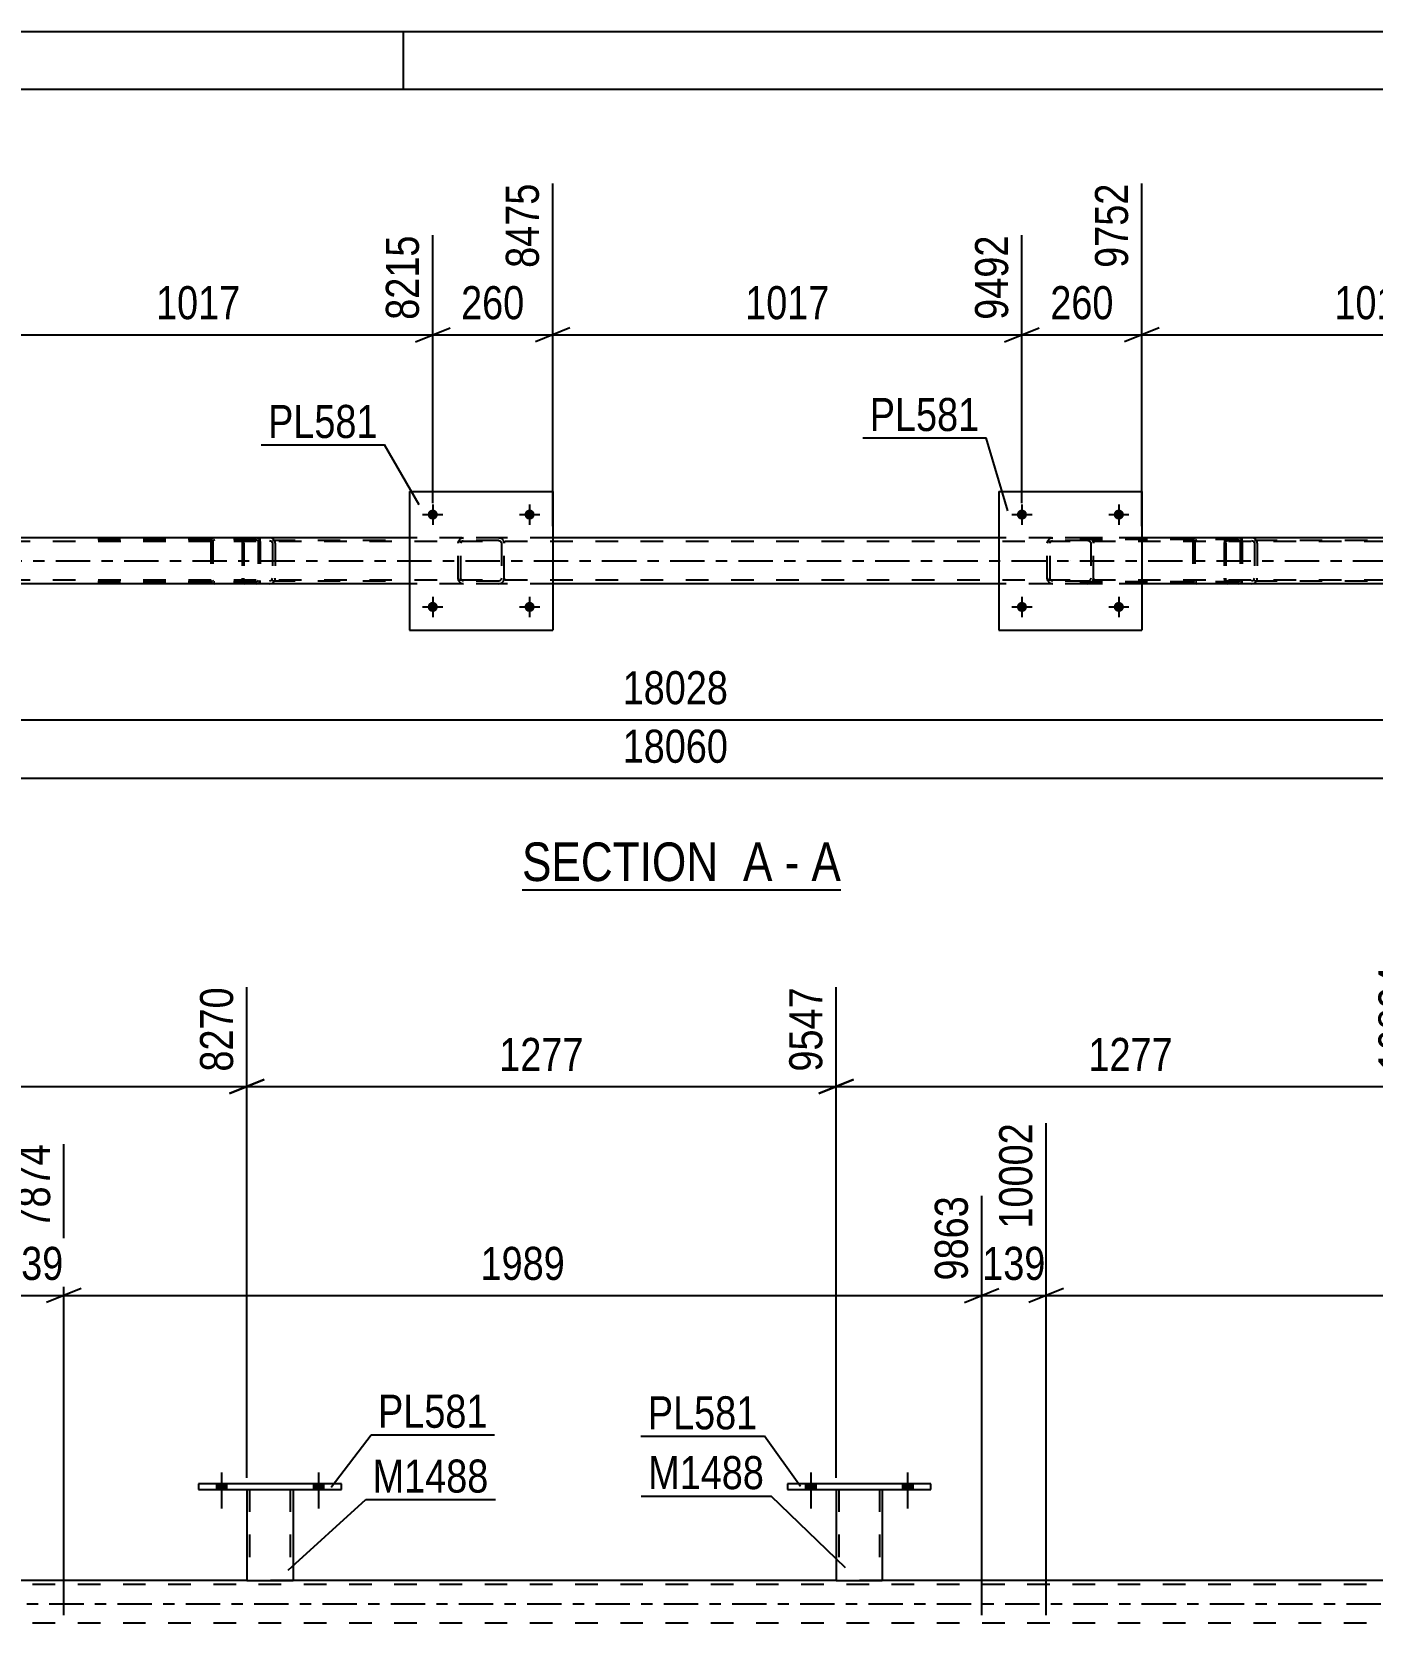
# Model space of a CAD drawing. Header units: millimetres. Extents: x 0 to 841, y 0 to 594.
# Drawn here: x 388.8 to 505, y 456.1 to 594 of the extents above; entities that cross this region are included whole.
import ezdxf

# ---------------------------------------------------------------- set-up
doc = ezdxf.new("R2010")
doc.units = ezdxf.units.MM
doc.linetypes.add('DXK_LINE_DOT2', pattern=[3.9198, 1.9599, -1.9599])
doc.linetypes.add('DXK_LINE_DOT3', pattern=[5.9187, 2.979, -0.9799, 0.9799, -0.9799])
doc.styles.add('Arial Narrow', font='ARIALN.TTF', dxfattribs={"height": 0.2})

# ---------------------------------------------------------------- blocks, each defined once
blk = doc.blocks.new('Unknown-814521776-1135')
at = {"color": 5, "linetype": 'Continuous'}
for p, q in [((841, 594), (0, 594)), ((421, 589), (421, 594)), ((836, 589), (5, 589))]:
    blk.add_line(p, q, dxfattribs=at)
blk = doc.blocks.new('Unknown-814521776-11 - 4986')
at = {"color": 6, "linetype": 'Continuous'}
blk.add_line((431.28, 519.67), (458.92, 519.67), dxfattribs=at)
at = {"color": 0, "linetype": 'Continuous'}
for points in [[(449.39, 520.42), (449.39, 523.92), (431.28, 523.92), (431.28, 520.42)], [(452.99, 520.42), (452.99, 523.92), (450.44, 523.92), (450.44, 520.42)], [(455.32, 520.42), (455.32, 523.92), (454.04, 523.92), (454.04, 520.42)], [(458.92, 520.42), (458.92, 523.92), (456.37, 523.92), (456.37, 520.42)]]:
    blk.add_wipeout(points, dxfattribs=at)
at = {"color": 7, "linetype": 'Continuous', "style": 'Arial Narrow'}
for s, p in [('SECTION ', (431.28, 520.42)), ('A', (450.44, 520.42)), ('A', (456.37, 520.42)), ('-', (454.04, 520.42))]:
    blk.add_text(s, height=3.34, dxfattribs=at).set_placement(p)
blk = doc.blocks.new('Part-814521776-5058 - 4986')
at = {"color": 7, "linetype": 'DXK_LINE_DOT2'}
for p, q in [((492.43, 550.17), (492.32, 550.13)), ((504.58, 550.17), (492.43, 550.17)), ((493.7, 549.93), (493.7, 550.17)), ((494.71, 550.13), (494.52, 550.17)), ((492.18, 549.87), (492.16, 549.69)), ((492.16, 549.69), (492.16, 546.65)), ((492.24, 550.03), (492.18, 549.87)), ((492.32, 550.13), (492.24, 550.03)), ((492.29, 549.69), (492.3, 549.78)), ((492.29, 549.69), (492.29, 546.65)), ((492.3, 549.78), (492.33, 549.86)), ((492.33, 549.86), (492.38, 549.91)), ((492.38, 549.91), (492.43, 549.93)), ((504.58, 549.93), (492.43, 549.93)), ((494.52, 549.93), (494.61, 549.91)), ((494.61, 549.91), (494.7, 549.86)), ((494.7, 549.86), (494.75, 549.78)), ((494.75, 549.78), (494.77, 549.69)), ((494.77, 549.69), (494.77, 546.65)), ((495, 549.77), (494.98, 549.87)), ((495.02, 549.69), (495, 549.77)), ((495.02, 549.69), (495.02, 546.65)), ((492.16, 546.65), (492.18, 546.46)), ((492.18, 546.46), (492.24, 546.31)), ((492.24, 546.31), (492.32, 546.2)), ((492.3, 546.55), (492.29, 546.65)), ((492.33, 546.48), (492.3, 546.55)), ((492.32, 546.2), (492.43, 546.17)), ((492.38, 546.42), (492.33, 546.48)), ((492.43, 546.41), (492.38, 546.42)), ((504.58, 546.41), (492.43, 546.41)), ((504.58, 546.17), (492.43, 546.17)), ((493.7, 546.17), (493.7, 546.41)), ((494.61, 546.42), (494.52, 546.41)), ((494.52, 546.17), (494.71, 546.2)), ((494.7, 546.48), (494.61, 546.42)), ((494.75, 546.55), (494.7, 546.48)), ((494.75, 546.55), (494.76, 546.58)), ((494.76, 546.58), (494.77, 546.65)), ((494.98, 546.46), (495.01, 546.58)), ((495.01, 546.58), (495.02, 546.65))]:
    blk.add_line(p, q, dxfattribs=at)
for centre, start, end in [((494.53, 549.67), 23.8494, 68.8059), ((494.53, 546.66), 291.1941, 336.1506)]:
    blk.add_arc(centre, 0.492, start, end, dxfattribs=at)
blk = doc.blocks.new('Part-814521776-5059 - 4986')
at = {"color": 7, "linetype": 'DXK_LINE_DOT2'}
for p, q in [((407.29, 550.17), (407.19, 550.13)), ((419.45, 550.17), (407.29, 550.17)), ((408.57, 549.93), (408.57, 550.17)), ((409.58, 550.13), (409.38, 550.17)), ((407.04, 549.87), (407.02, 549.69)), ((407.02, 549.69), (407.02, 546.65)), ((407.1, 550.03), (407.04, 549.87)), ((407.19, 550.13), (407.1, 550.03)), ((407.16, 549.69), (407.17, 549.78)), ((407.16, 549.69), (407.16, 546.65)), ((407.17, 549.78), (407.2, 549.86)), ((407.2, 549.86), (407.24, 549.91)), ((407.24, 549.91), (407.29, 549.93)), ((419.45, 549.93), (407.29, 549.93)), ((409.38, 549.93), (409.48, 549.91)), ((409.48, 549.91), (409.56, 549.86)), ((409.56, 549.86), (409.62, 549.78)), ((409.62, 549.78), (409.64, 549.69)), ((409.64, 549.69), (409.64, 546.65)), ((409.87, 549.77), (409.85, 549.87)), ((409.89, 549.69), (409.87, 549.77)), ((409.89, 549.69), (409.89, 546.65)), ((407.02, 546.65), (407.04, 546.46)), ((407.04, 546.46), (407.1, 546.31)), ((407.1, 546.31), (407.19, 546.2)), ((407.17, 546.55), (407.16, 546.65)), ((407.18, 546.51), (407.17, 546.55)), ((407.2, 546.48), (407.18, 546.51)), ((407.19, 546.2), (407.29, 546.17)), ((407.24, 546.42), (407.2, 546.48)), ((407.29, 546.41), (407.24, 546.42)), ((419.45, 546.41), (407.29, 546.41)), ((419.45, 546.17), (407.29, 546.17)), ((408.57, 546.17), (408.57, 546.41)), ((409.48, 546.42), (409.38, 546.41)), ((409.38, 546.17), (409.58, 546.2)), ((409.56, 546.48), (409.48, 546.42)), ((409.62, 546.55), (409.56, 546.48)), ((409.62, 546.58), (409.64, 546.65)), ((409.62, 546.55), (409.62, 546.58)), ((409.85, 546.46), (409.87, 546.58)), ((409.87, 546.58), (409.89, 546.65))]:
    blk.add_line(p, q, dxfattribs=at)
for centre, start, end in [((409.4, 549.67), 23.8494, 68.8059), ((409.4, 546.66), 291.1941, 336.1506)]:
    blk.add_arc(centre, 0.492, start, end, dxfattribs=at)
blk = doc.blocks.new('Part-814521776-5015 - 4986')
at = {"color": 2, "linetype": 'Continuous'}
for p, q in [((421.54, 550.17), (382.86, 550.17)), ((472.62, 550.17), (433.94, 550.17)), ((523.7, 550.17), (485.02, 550.17)), ((421.54, 546.17), (382.86, 546.17)), ((472.62, 546.17), (433.94, 546.17)), ((523.7, 546.17), (485.02, 546.17))]:
    blk.add_line(p, q, dxfattribs=at)
at = {"color": 7, "linetype": 'DXK_LINE_DOT2'}
for p, q in [((433.94, 550.17), (421.54, 550.17)), ((485.02, 550.17), (472.62, 550.17)), ((757.11, 549.85), (94.93, 549.85)), ((757.11, 546.49), (94.93, 546.49)), ((433.94, 546.17), (421.54, 546.17)), ((485.02, 546.17), (472.62, 546.17))]:
    blk.add_line(p, q, dxfattribs=at)
at = {"color": 7, "linetype": 'DXK_LINE_DOT3'}
blk.add_line((94.93, 548.17), (757.11, 548.17), dxfattribs=at)
blk = doc.blocks.new('Part-814521776-5098 - 4986')
at = {"color": 7, "linetype": 'DXK_LINE_DOT2'}
for p, q in [((493.36, 550.17), (478.03, 550.17)), ((489.79, 550.17), (489.66, 550.14)), ((493.49, 550.14), (493.36, 550.17)), ((493.36, 550.01), (478.03, 550.01)), ((489.47, 549.97), (489.45, 549.85)), ((489.45, 549.85), (489.45, 546.49)), ((489.62, 549.85), (489.63, 549.91)), ((489.62, 549.85), (489.62, 546.49)), ((489.63, 549.91), (489.67, 549.96)), ((489.67, 549.96), (489.72, 549.99)), ((489.72, 549.99), (489.79, 550.01)), ((493.36, 550.01), (493.43, 549.99)), ((493.43, 549.99), (493.45, 549.98)), ((493.45, 549.98), (493.48, 549.96)), ((493.48, 549.96), (493.52, 549.91)), ((493.52, 549.91), (493.53, 549.85)), ((493.53, 549.85), (493.53, 546.49)), ((493.7, 549.85), (493.68, 549.97)), ((493.7, 549.85), (493.7, 546.49)), ((493.36, 546.33), (478.03, 546.33)), ((493.36, 546.17), (478.03, 546.17)), ((489.45, 546.49), (489.47, 546.36)), ((489.63, 546.43), (489.62, 546.49)), ((489.67, 546.37), (489.63, 546.43)), ((489.66, 546.19), (489.79, 546.17)), ((489.67, 546.37), (489.7, 546.35)), ((489.7, 546.35), (489.72, 546.34)), ((489.72, 546.34), (489.79, 546.33)), ((493.43, 546.34), (493.36, 546.33)), ((493.36, 546.17), (493.49, 546.19)), ((493.48, 546.37), (493.43, 546.34)), ((493.52, 546.43), (493.48, 546.37)), ((493.53, 546.49), (493.52, 546.43)), ((493.68, 546.36), (493.7, 546.49))]:
    blk.add_line(p, q, dxfattribs=at)
for centre, start, end in [((489.77, 549.83), 110.7583, 155.68), ((493.38, 549.83), 24.32, 69.2417), ((489.77, 546.5), 204.32, 249.2417), ((493.38, 546.5), 290.7583, 335.68)]:
    blk.add_arc(centre, 0.331, start, end, dxfattribs=at)
blk = doc.blocks.new('Part-814521776-5099 - 4986')
at = {"color": 7, "linetype": 'DXK_LINE_DOT2'}
for p, q in [((408.23, 550.17), (392.9, 550.17)), ((404.65, 550.17), (404.52, 550.14)), ((408.36, 550.14), (408.23, 550.17)), ((408.23, 550.01), (392.9, 550.01)), ((404.34, 549.97), (404.31, 549.85)), ((404.31, 549.85), (404.31, 546.49)), ((404.48, 549.85), (404.5, 549.91)), ((404.48, 549.85), (404.48, 546.49)), ((404.5, 549.91), (404.53, 549.96)), ((404.53, 549.96), (404.59, 549.99)), ((404.59, 549.99), (404.65, 550.01)), ((408.23, 550.01), (408.29, 549.99)), ((408.29, 549.99), (408.32, 549.98)), ((408.32, 549.98), (408.35, 549.96)), ((408.35, 549.96), (408.39, 549.91)), ((408.39, 549.91), (408.4, 549.85)), ((408.4, 549.85), (408.4, 546.49)), ((408.57, 549.85), (408.54, 549.97)), ((408.57, 549.85), (408.57, 546.49)), ((408.23, 546.33), (392.9, 546.33)), ((408.23, 546.17), (392.9, 546.17)), ((404.31, 546.49), (404.34, 546.36)), ((404.5, 546.43), (404.48, 546.49)), ((404.53, 546.37), (404.5, 546.43)), ((404.52, 546.19), (404.65, 546.17)), ((404.53, 546.37), (404.56, 546.35)), ((404.56, 546.35), (404.59, 546.34)), ((404.59, 546.34), (404.65, 546.33)), ((408.29, 546.34), (408.23, 546.33)), ((408.23, 546.17), (408.36, 546.19)), ((408.35, 546.37), (408.29, 546.34)), ((408.39, 546.43), (408.35, 546.37)), ((408.4, 546.49), (408.39, 546.43)), ((408.54, 546.36), (408.57, 546.49))]:
    blk.add_line(p, q, dxfattribs=at)
for centre, start, end in [((404.64, 549.83), 110.7583, 155.68), ((408.24, 549.83), 24.32, 69.2417), ((404.64, 546.5), 204.32, 249.2417), ((408.24, 546.5), 290.7583, 335.68)]:
    blk.add_arc(centre, 0.331, start, end, dxfattribs=at)
blk = doc.blocks.new('Part-814521776-5177 - 4986')
at = {"color": 2, "linetype": 'Continuous'}
for p, q in [((472.62, 554.17), (472.62, 542.17)), ((472.62, 554.17), (485.02, 554.17)), ((485.02, 554.17), (485.02, 542.17)), ((472.62, 542.17), (485.02, 542.17))]:
    blk.add_line(p, q, dxfattribs=at)
blk = doc.blocks.new('Part-814521776-5178 - 4986')
at = {"color": 7, "linetype": 'DXK_LINE_DOT2'}
for p, q in [((477.12, 550.13), (477.3, 550.17)), ((477.3, 550.17), (477.12, 550.13)), ((480.34, 550.17), (477.3, 550.17)), ((480.34, 550.17), (480.53, 550.13)), ((480.53, 550.13), (480.34, 550.17)), ((476.82, 549.69), (476.86, 549.87)), ((476.86, 549.87), (476.82, 549.69)), ((476.82, 546.65), (476.82, 549.69)), ((477.06, 549.69), (477.08, 549.78)), ((477.06, 546.65), (477.06, 549.69)), ((477.08, 549.78), (477.13, 549.86)), ((477.13, 549.86), (477.21, 549.91)), ((477.21, 549.91), (477.3, 549.93)), ((480.34, 549.93), (477.3, 549.93)), ((480.34, 549.93), (480.44, 549.91)), ((480.44, 549.91), (480.51, 549.86)), ((480.51, 549.86), (480.56, 549.78)), ((480.56, 549.78), (480.58, 549.69)), ((480.58, 549.69), (480.58, 546.65)), ((480.79, 549.87), (480.82, 549.69)), ((480.82, 549.69), (480.79, 549.87)), ((480.82, 546.65), (480.82, 549.69)), ((476.86, 546.46), (476.82, 546.65)), ((476.82, 546.65), (476.86, 546.46)), ((477.08, 546.55), (477.06, 546.65)), ((477.13, 546.48), (477.08, 546.55)), ((477.3, 546.17), (477.12, 546.2)), ((477.12, 546.2), (477.3, 546.17)), ((477.21, 546.42), (477.13, 546.48)), ((477.3, 546.41), (477.21, 546.42)), ((480.34, 546.41), (477.3, 546.41)), ((480.34, 546.17), (477.3, 546.17)), ((480.44, 546.42), (480.34, 546.41)), ((480.53, 546.2), (480.34, 546.17)), ((480.34, 546.17), (480.53, 546.2)), ((480.51, 546.48), (480.44, 546.42)), ((480.56, 546.55), (480.51, 546.48)), ((480.58, 546.65), (480.56, 546.55)), ((480.82, 546.65), (480.79, 546.46)), ((480.79, 546.46), (480.82, 546.65))]:
    blk.add_line(p, q, dxfattribs=at)
at = {"color": 7, "linetype": 'DXK_LINE_DOT3'}
blk.add_line((478.82, 548.17), (478.82, 548.17), dxfattribs=at)
at = {"color": 7, "linetype": 'DXK_LINE_DOT2'}
for centre, start, end in [((477.3, 549.69), 112.5, 157.5), ((477.3, 549.69), 112.5, 157.5), ((480.34, 549.69), 22.5, 67.5), ((480.34, 549.69), 22.5, 67.5), ((477.3, 546.65), 202.5, 247.5), ((477.3, 546.65), 202.5, 247.5), ((480.34, 546.65), 292.5, 337.5), ((480.34, 546.65), 292.5, 337.5)]:
    blk.add_arc(centre, 0.48, start, end, dxfattribs=at)
blk = doc.blocks.new('Part-814521776-5183 - 4986')
at = {"color": 2, "linetype": 'Continuous'}
for p, q in [((421.54, 554.17), (421.54, 542.17)), ((421.54, 554.17), (433.94, 554.17)), ((433.94, 554.17), (433.94, 542.17)), ((421.54, 542.17), (433.94, 542.17))]:
    blk.add_line(p, q, dxfattribs=at)
blk = doc.blocks.new('Part-814521776-5184 - 4986')
at = {"color": 7, "linetype": 'DXK_LINE_DOT2'}
for p, q in [((426.04, 550.13), (426.22, 550.17)), ((426.22, 550.17), (426.04, 550.13)), ((429.26, 550.17), (426.22, 550.17)), ((429.26, 550.17), (429.45, 550.13)), ((429.45, 550.13), (429.26, 550.17)), ((425.74, 549.69), (425.78, 549.87)), ((425.78, 549.87), (425.74, 549.69)), ((425.74, 546.65), (425.74, 549.69)), ((425.98, 549.69), (426, 549.78)), ((425.98, 546.65), (425.98, 549.69)), ((426, 549.78), (426.05, 549.86)), ((426.05, 549.86), (426.13, 549.91)), ((426.13, 549.91), (426.22, 549.93)), ((429.26, 549.93), (426.22, 549.93)), ((429.26, 549.93), (429.35, 549.91)), ((429.35, 549.91), (429.43, 549.86)), ((429.43, 549.86), (429.48, 549.78)), ((429.48, 549.78), (429.5, 549.69)), ((429.5, 549.69), (429.5, 546.65)), ((429.71, 549.87), (429.74, 549.69)), ((429.74, 549.69), (429.71, 549.87)), ((429.74, 546.65), (429.74, 549.69)), ((425.78, 546.46), (425.74, 546.65)), ((425.74, 546.65), (425.78, 546.46)), ((426, 546.55), (425.98, 546.65)), ((426.05, 546.48), (426, 546.55)), ((426.22, 546.17), (426.04, 546.2)), ((426.04, 546.2), (426.22, 546.17)), ((426.13, 546.42), (426.05, 546.48)), ((426.22, 546.41), (426.13, 546.42)), ((429.26, 546.41), (426.22, 546.41)), ((429.26, 546.17), (426.22, 546.17)), ((429.35, 546.42), (429.26, 546.41)), ((429.45, 546.2), (429.26, 546.17)), ((429.26, 546.17), (429.45, 546.2)), ((429.43, 546.48), (429.35, 546.42)), ((429.48, 546.55), (429.43, 546.48)), ((429.5, 546.65), (429.48, 546.55)), ((429.74, 546.65), (429.71, 546.46)), ((429.71, 546.46), (429.74, 546.65))]:
    blk.add_line(p, q, dxfattribs=at)
at = {"color": 7, "linetype": 'DXK_LINE_DOT3'}
blk.add_line((427.74, 548.17), (427.74, 548.17), dxfattribs=at)
at = {"color": 7, "linetype": 'DXK_LINE_DOT2'}
for centre, start, end in [((426.22, 549.69), 112.5, 157.5), ((426.22, 549.69), 112.5, 157.5), ((429.26, 549.69), 22.5, 67.5), ((429.26, 549.69), 22.5, 67.5), ((426.22, 546.65), 202.5, 247.5), ((426.22, 546.65), 202.5, 247.5), ((429.26, 546.65), 292.5, 337.5), ((429.26, 546.65), 292.5, 337.5)]:
    blk.add_arc(centre, 0.48, start, end, dxfattribs=at)
blk = doc.blocks.new('Bolt-814521776-5210 - 4986')
at = {"linetype": 'Continuous'}
for points in [[(475.06, 552.17, -1), (474.18, 552.17, -1)], [(483.46, 552.17, -1), (482.58, 552.17, -1)]]:
    blk.add_hatch(color=1, dxfattribs=at).paths.add_polyline_path(points)
at = {"color": 1, "linetype": 'Continuous'}
for p, q in [((474.62, 553.05), (474.62, 551.29)), ((483.02, 553.05), (483.02, 551.29)), ((473.74, 552.17), (475.5, 552.17)), ((482.14, 552.17), (483.9, 552.17))]:
    blk.add_line(p, q, dxfattribs=at)
blk = doc.blocks.new('Bolt-814521776-5211 - 4986')
at = {"linetype": 'Continuous'}
for points in [[(475.06, 544.17, -1), (474.18, 544.17, -1)], [(483.46, 544.17, -1), (482.58, 544.17, -1)]]:
    blk.add_hatch(color=1, dxfattribs=at).paths.add_polyline_path(points)
at = {"color": 1, "linetype": 'Continuous'}
for p, q in [((474.62, 545.05), (474.62, 543.29)), ((483.02, 545.05), (483.02, 543.29)), ((473.74, 544.17), (475.5, 544.17)), ((482.14, 544.17), (483.9, 544.17))]:
    blk.add_line(p, q, dxfattribs=at)
blk = doc.blocks.new('Bolt-814521776-5212 - 4986')
at = {"linetype": 'Continuous'}
for points in [[(423.98, 552.17, -1), (423.1, 552.17, -1)], [(432.38, 552.17, -1), (431.5, 552.17, -1)]]:
    blk.add_hatch(color=1, dxfattribs=at).paths.add_polyline_path(points)
at = {"color": 1, "linetype": 'Continuous'}
for p, q in [((423.54, 553.05), (423.54, 551.29)), ((431.94, 553.05), (431.94, 551.29)), ((422.66, 552.17), (424.42, 552.17)), ((431.06, 552.17), (432.82, 552.17))]:
    blk.add_line(p, q, dxfattribs=at)
blk = doc.blocks.new('Bolt-814521776-5213 - 4986')
at = {"linetype": 'Continuous'}
for points in [[(423.98, 544.17, -1), (423.1, 544.17, -1)], [(432.38, 544.17, -1), (431.5, 544.17, -1)]]:
    blk.add_hatch(color=1, dxfattribs=at).paths.add_polyline_path(points)
at = {"color": 1, "linetype": 'Continuous'}
for p, q in [((423.54, 545.05), (423.54, 543.29)), ((431.94, 545.05), (431.94, 543.29)), ((422.66, 544.17), (424.42, 544.17)), ((431.06, 544.17), (432.82, 544.17))]:
    blk.add_line(p, q, dxfattribs=at)
blk = doc.blocks.new('Bolt-814521776-3294 - 3269')
at = {"linetype": 'Continuous'}
for points in [[(455.87, 467.7), (456.75, 467.7), (456.75, 468.18), (455.87, 468.18)], [(464.27, 467.7), (465.15, 467.7), (465.15, 468.18), (464.27, 468.18)]]:
    blk.add_hatch(color=1, dxfattribs=at).paths.add_polyline_path(points)
at = {"color": 1, "linetype": 'Continuous'}
for p, q in [((456.31, 469.18), (456.31, 466.06)), ((464.71, 469.18), (464.71, 466.06)), ((455.87, 468.18), (455.87, 467.7)), ((456.75, 468.18), (456.75, 467.7)), ((464.27, 468.18), (464.27, 467.7)), ((465.15, 468.18), (465.15, 467.7))]:
    blk.add_line(p, q, dxfattribs=at)
blk = doc.blocks.new('Bolt-814521776-3295 - 3269')
at = {"linetype": 'Continuous'}
for points in [[(455.87, 467.7), (456.75, 467.7), (456.75, 468.18), (455.87, 468.18)], [(464.27, 467.7), (465.15, 467.7), (465.15, 468.18), (464.27, 468.18)]]:
    blk.add_hatch(color=1, dxfattribs=at).paths.add_polyline_path(points)
at = {"color": 1, "linetype": 'Continuous'}
for p, q in [((456.31, 469.18), (456.31, 466.06)), ((464.71, 469.18), (464.71, 466.06)), ((455.87, 468.18), (455.87, 467.7)), ((456.75, 468.18), (456.75, 467.7)), ((464.27, 468.18), (464.27, 467.7)), ((465.15, 468.18), (465.15, 467.7))]:
    blk.add_line(p, q, dxfattribs=at)
blk = doc.blocks.new('Bolt-814521776-3296 - 3269')
at = {"linetype": 'Continuous'}
for points in [[(404.79, 467.7), (405.67, 467.7), (405.67, 468.18), (404.79, 468.18)], [(413.19, 467.7), (414.07, 467.7), (414.07, 468.18), (413.19, 468.18)]]:
    blk.add_hatch(color=1, dxfattribs=at).paths.add_polyline_path(points)
at = {"color": 1, "linetype": 'Continuous'}
for p, q in [((405.23, 469.18), (405.23, 466.06)), ((413.63, 469.18), (413.63, 466.06)), ((404.79, 468.18), (404.79, 467.7)), ((405.67, 468.18), (405.67, 467.7)), ((413.19, 468.18), (413.19, 467.7)), ((414.07, 468.18), (414.07, 467.7))]:
    blk.add_line(p, q, dxfattribs=at)
blk = doc.blocks.new('Bolt-814521776-3297 - 3269')
at = {"linetype": 'Continuous'}
for points in [[(404.79, 467.7), (405.67, 467.7), (405.67, 468.18), (404.79, 468.18)], [(413.19, 467.7), (414.07, 467.7), (414.07, 468.18), (413.19, 468.18)]]:
    blk.add_hatch(color=1, dxfattribs=at).paths.add_polyline_path(points)
at = {"color": 1, "linetype": 'Continuous'}
for p, q in [((405.23, 469.18), (405.23, 466.06)), ((413.63, 469.18), (413.63, 466.06)), ((404.79, 468.18), (404.79, 467.7)), ((405.67, 468.18), (405.67, 467.7)), ((413.19, 468.18), (413.19, 467.7)), ((414.07, 468.18), (414.07, 467.7))]:
    blk.add_line(p, q, dxfattribs=at)
blk = doc.blocks.new('Part-814521776-3449 - 3269')
at = {"color": 2, "linetype": 'Continuous'}
for p, q in [((454.31, 468.18), (454.31, 467.7)), ((466.71, 468.18), (454.31, 468.18)), ((454.31, 467.7), (466.71, 467.7)), ((466.71, 467.7), (466.71, 468.18))]:
    blk.add_line(p, q, dxfattribs=at)
blk = doc.blocks.new('Part-814521776-3454 - 3269')
at = {"color": 7, "linetype": 'DXK_LINE_DOT2'}
for p, q in [((458.51, 467.71), (462.51, 467.71)), ((458.51, 467.7), (458.51, 467.71)), ((458.51, 467.71), (458.51, 467.7)), ((458.75, 467.71), (458.75, 459.8)), ((462.27, 467.71), (462.27, 459.8)), ((462.51, 467.71), (462.51, 467.7)), ((462.51, 467.7), (462.51, 467.71)), ((462.21, 459.8), (462.25, 459.8)), ((462.21, 459.8), (462.25, 459.8)), ((462.25, 459.8), (462.27, 459.8)), ((462.25, 459.8), (462.27, 459.8))]:
    blk.add_line(p, q, dxfattribs=at)
at = {"color": 2, "linetype": 'Continuous'}
for p, q in [((458.51, 467.7), (458.51, 459.8)), ((462.51, 467.7), (462.51, 459.8)), ((458.51, 459.8), (462.51, 459.8))]:
    blk.add_line(p, q, dxfattribs=at)
blk = doc.blocks.new('Part-814521776-3459 - 3269')
at = {"color": 2, "linetype": 'Continuous'}
for p, q in [((403.23, 468.18), (403.23, 467.7)), ((415.63, 468.18), (403.23, 468.18)), ((403.23, 467.7), (415.63, 467.7)), ((415.63, 467.7), (415.63, 468.18))]:
    blk.add_line(p, q, dxfattribs=at)
blk = doc.blocks.new('Part-814521776-3464 - 3269')
at = {"color": 7, "linetype": 'DXK_LINE_DOT2'}
for p, q in [((407.43, 467.71), (411.43, 467.71)), ((407.43, 467.7), (407.43, 467.71)), ((407.43, 467.71), (407.43, 467.7)), ((407.67, 467.71), (407.67, 459.8)), ((411.19, 467.71), (411.19, 459.8)), ((411.43, 467.71), (411.43, 467.7)), ((411.43, 467.7), (411.43, 467.71)), ((411.13, 459.8), (411.17, 459.8)), ((411.13, 459.8), (411.17, 459.8)), ((411.17, 459.8), (411.19, 459.8)), ((411.17, 459.8), (411.19, 459.8))]:
    blk.add_line(p, q, dxfattribs=at)
at = {"color": 2, "linetype": 'Continuous'}
for p, q in [((407.43, 467.7), (407.43, 459.8)), ((411.43, 467.7), (411.43, 459.8)), ((407.43, 459.8), (411.43, 459.8))]:
    blk.add_line(p, q, dxfattribs=at)
blk = doc.blocks.new('Part-814521776-3675 - 3269')
at = {"color": 7, "linetype": 'DXK_LINE_DOT2'}
for p, q in [((782.79, 459.48), (76.61, 459.48)), ((411.43, 459.8), (407.43, 459.8)), ((462.51, 459.8), (458.51, 459.8)), ((782.79, 456.12), (76.61, 456.12))]:
    blk.add_line(p, q, dxfattribs=at)
at = {"color": 2, "linetype": 'Continuous'}
for p, q in [((407.43, 459.8), (360.35, 459.8)), ((458.51, 459.8), (411.43, 459.8)), ((509.59, 459.8), (462.51, 459.8))]:
    blk.add_line(p, q, dxfattribs=at)
at = {"color": 7, "linetype": 'DXK_LINE_DOT3'}
blk.add_line((76.61, 457.8), (782.79, 457.8), dxfattribs=at)
blk = doc.blocks.new('StraightDimension-814521776-5607 - 4986')
at = {"color": 7, "linetype": 'Continuous'}
for p, q in [((485.02, 551.17), (485.02, 580.87)), ((525.7, 553.17), (525.7, 578.19)), ((486.52, 568.35), (483.52, 567.15)), ((524.2, 567.15), (527.2, 568.35)), ((485.02, 567.75), (525.7, 567.75))]:
    blk.add_line(p, q, dxfattribs=at)
at = {"color": 0}
blk.add_wipeout([(509.62, 568.5), (509.62, 572.7), (501.11, 572.7), (501.11, 568.5)], dxfattribs=at)
at = {"color": 3, "style": 'Arial Narrow'}
blk.add_text('1017', height=2.863, dxfattribs=at).set_placement((501.71, 569.1))
at = {"color": 0, "linetype": 'Continuous'}
blk.add_wipeout([(525.1, 578.79), (520.9, 578.79), (520.9, 568.45), (525.1, 568.45)], dxfattribs=at)
at = {"color": 3, "linetype": 'Continuous', "style": 'Arial Narrow'}
blk.add_text('10769', height=2.863, rotation=90.0002, dxfattribs=at).set_placement((524.5, 569.05))
blk = doc.blocks.new('StraightDimension-814521776-5567 - 4986')
at = {"color": 7, "linetype": 'Continuous'}
for p, q in [((433.94, 551.17), (433.94, 580.87)), ((474.62, 553.17), (474.62, 576.37)), ((435.44, 568.35), (432.44, 567.15)), ((473.12, 567.15), (476.12, 568.35)), ((433.94, 567.75), (474.62, 567.75))]:
    blk.add_line(p, q, dxfattribs=at)
at = {"color": 0}
blk.add_wipeout([(458.54, 568.5), (458.54, 572.7), (450.03, 572.7), (450.03, 568.5)], dxfattribs=at)
at = {"color": 3, "style": 'Arial Narrow'}
blk.add_text('1017', height=2.863, dxfattribs=at).set_placement((450.63, 569.1))
at = {"color": 0, "linetype": 'Continuous'}
blk.add_wipeout([(474.02, 576.97), (469.82, 576.97), (469.82, 568.45), (474.02, 568.45)], dxfattribs=at)
at = {"color": 3, "linetype": 'Continuous', "style": 'Arial Narrow'}
blk.add_text('9492', height=2.863, rotation=90.0002, dxfattribs=at).set_placement((473.42, 569.05))
blk = doc.blocks.new('StraightDimension-814521776-5547 - 4986')
at = {"color": 7, "linetype": 'Continuous'}
for p, q in [((433.94, 551.17), (433.94, 580.87)), ((423.54, 553.17), (423.54, 576.37)), ((422.04, 567.15), (425.04, 568.35)), ((435.44, 568.35), (432.44, 567.15)), ((423.54, 567.75), (433.94, 567.75))]:
    blk.add_line(p, q, dxfattribs=at)
at = {"color": 0}
blk.add_wipeout([(432.08, 568.5), (432.08, 572.7), (425.4, 572.7), (425.4, 568.5)], dxfattribs=at)
at = {"color": 3, "style": 'Arial Narrow'}
blk.add_text('260', height=2.863, dxfattribs=at).set_placement((426, 569.1))
at = {"color": 0, "linetype": 'Continuous'}
blk.add_wipeout([(433.34, 581.47), (429.14, 581.47), (429.14, 572.95), (433.34, 572.95)], dxfattribs=at)
at = {"color": 3, "linetype": 'Continuous', "style": 'Arial Narrow'}
blk.add_text('8475', height=2.863, rotation=90.0002, dxfattribs=at).set_placement((432.74, 573.55))
blk = doc.blocks.new('StraightDimension-814521776-5855 - 4986')
at = {"color": 7, "linetype": 'Continuous'}
blk.add_line((94.29, 529.32), (794.87, 529.32), dxfattribs=at)
at = {"color": 0}
blk.add_wipeout([(449.75, 530.07), (449.75, 534.27), (439.41, 534.27), (439.41, 530.07)], dxfattribs=at)
at = {"color": 3, "style": 'Arial Narrow'}
blk.add_text('18060', height=2.863, dxfattribs=at).set_placement((440.01, 530.67))
blk = doc.blocks.new('StraightDimension-814521776-5527 - 4986')
at = {"color": 7, "linetype": 'Continuous'}
for p, q in [((382.86, 551.17), (382.86, 580.87)), ((423.54, 553.17), (423.54, 576.37)), ((384.36, 568.35), (381.36, 567.15)), ((422.04, 567.15), (425.04, 568.35)), ((382.86, 567.75), (423.54, 567.75))]:
    blk.add_line(p, q, dxfattribs=at)
at = {"color": 0}
blk.add_wipeout([(407.46, 568.5), (407.46, 572.7), (398.95, 572.7), (398.95, 568.5)], dxfattribs=at)
at = {"color": 3, "style": 'Arial Narrow'}
blk.add_text('1017', height=2.863, dxfattribs=at).set_placement((399.55, 569.1))
at = {"color": 0, "linetype": 'Continuous'}
blk.add_wipeout([(422.94, 576.97), (418.74, 576.97), (418.74, 568.45), (422.94, 568.45)], dxfattribs=at)
at = {"color": 3, "linetype": 'Continuous', "style": 'Arial Narrow'}
blk.add_text('8215', height=2.863, rotation=90.0002, dxfattribs=at).set_placement((422.34, 569.05))
blk = doc.blocks.new('StraightDimension-814521776-5587 - 4986')
at = {"color": 7, "linetype": 'Continuous'}
for p, q in [((485.02, 551.17), (485.02, 580.87)), ((474.62, 553.17), (474.62, 576.37)), ((473.12, 567.15), (476.12, 568.35)), ((486.52, 568.35), (483.52, 567.15)), ((474.62, 567.75), (485.02, 567.75))]:
    blk.add_line(p, q, dxfattribs=at)
at = {"color": 0}
blk.add_wipeout([(483.17, 568.5), (483.17, 572.7), (476.48, 572.7), (476.48, 568.5)], dxfattribs=at)
at = {"color": 3, "style": 'Arial Narrow'}
blk.add_text('260', height=2.863, dxfattribs=at).set_placement((477.08, 569.1))
at = {"color": 0, "linetype": 'Continuous'}
blk.add_wipeout([(484.42, 581.47), (480.22, 581.47), (480.22, 572.95), (484.42, 572.95)], dxfattribs=at)
at = {"color": 3, "linetype": 'Continuous', "style": 'Arial Narrow'}
blk.add_text('9752', height=2.863, rotation=90.0002, dxfattribs=at).set_placement((483.82, 573.55))
blk = doc.blocks.new('StraightDimension-814521776-8543 - 4986')
at = {"color": 7, "linetype": 'Continuous'}
blk.add_line((94.93, 534.39), (794.23, 534.39), dxfattribs=at)
at = {"color": 0}
blk.add_wipeout([(449.75, 535.14), (449.75, 539.34), (439.41, 539.34), (439.41, 535.14)], dxfattribs=at)
at = {"color": 3, "style": 'Arial Narrow'}
blk.add_text('18028', height=2.863, dxfattribs=at).set_placement((440.01, 535.74))
blk = doc.blocks.new('StraightDimension-814521776-4716 - 3269')
at = {"color": 7, "linetype": 'Continuous'}
for p, q in [((476.71, 456.8), (476.71, 499.45)), ((471.13, 456.8), (471.13, 493.13)), ((469.63, 483.91), (472.63, 485.11)), ((471.13, 484.51), (476.71, 484.51)), ((478.21, 485.11), (475.21, 483.91))]:
    blk.add_line(p, q, dxfattribs=at)
at = {"color": 0}
blk.add_wipeout([(477.26, 485.26), (477.26, 489.46), (470.58, 489.46), (470.58, 485.26)], dxfattribs=at)
at = {"color": 3, "style": 'Arial Narrow'}
blk.add_text('139', height=2.863, dxfattribs=at).set_placement((471.18, 485.86))
at = {"color": 0, "linetype": 'Continuous'}
blk.add_wipeout([(476.11, 500.05), (471.91, 500.05), (471.91, 489.71), (476.11, 489.71)], dxfattribs=at)
at = {"color": 3, "linetype": 'Continuous', "style": 'Arial Narrow'}
blk.add_text('10002', height=2.863, rotation=90.0002, dxfattribs=at).set_placement((475.51, 490.31))
blk = doc.blocks.new('StraightDimension-814521776-4055 - 3269')
at = {"color": 7, "linetype": 'Continuous'}
for p, q in [((356.35, 468.71), (356.35, 511.22)), ((407.43, 468.71), (407.43, 511.22)), ((357.85, 503.21), (354.85, 502.01)), ((356.35, 502.61), (407.43, 502.61)), ((405.93, 502.01), (408.93, 503.21))]:
    blk.add_line(p, q, dxfattribs=at)
at = {"color": 0}
blk.add_wipeout([(386.14, 503.36), (386.14, 507.56), (377.63, 507.56), (377.63, 503.36)], dxfattribs=at)
at = {"color": 3, "style": 'Arial Narrow'}
blk.add_text('1277', height=2.863, dxfattribs=at).set_placement((378.23, 503.96))
at = {"color": 0, "linetype": 'Continuous'}
blk.add_wipeout([(406.83, 511.82), (402.63, 511.82), (402.63, 503.31), (406.83, 503.31)], dxfattribs=at)
at = {"color": 3, "linetype": 'Continuous', "style": 'Arial Narrow'}
blk.add_text('8270', height=2.863, rotation=90.0002, dxfattribs=at).set_placement((406.23, 503.91))
blk = doc.blocks.new('StraightDimension-814521776-4065 - 3269')
at = {"color": 7, "linetype": 'Continuous'}
for p, q in [((407.43, 468.71), (407.43, 511.22)), ((458.51, 468.71), (458.51, 511.22)), ((408.93, 503.21), (405.93, 502.01)), ((407.43, 502.61), (458.51, 502.61)), ((457.01, 502.01), (460.01, 503.21))]:
    blk.add_line(p, q, dxfattribs=at)
at = {"color": 0}
blk.add_wipeout([(437.22, 503.36), (437.22, 507.56), (428.71, 507.56), (428.71, 503.36)], dxfattribs=at)
at = {"color": 3, "style": 'Arial Narrow'}
blk.add_text('1277', height=2.863, dxfattribs=at).set_placement((429.31, 503.96))
at = {"color": 0, "linetype": 'Continuous'}
blk.add_wipeout([(457.91, 511.82), (453.71, 511.82), (453.71, 503.31), (457.91, 503.31)], dxfattribs=at)
at = {"color": 3, "linetype": 'Continuous', "style": 'Arial Narrow'}
blk.add_text('9547', height=2.863, rotation=90.0002, dxfattribs=at).set_placement((457.31, 503.91))
blk = doc.blocks.new('StraightDimension-814521776-4075 - 3269')
at = {"color": 7, "linetype": 'Continuous'}
for p, q in [((509.59, 468.71), (509.59, 513.05)), ((458.51, 468.71), (458.51, 511.22)), ((460.01, 503.21), (457.01, 502.01)), ((458.51, 502.61), (509.59, 502.61)), ((508.09, 502.01), (511.09, 503.21))]:
    blk.add_line(p, q, dxfattribs=at)
at = {"color": 0}
blk.add_wipeout([(488.3, 503.36), (488.3, 507.56), (479.79, 507.56), (479.79, 503.36)], dxfattribs=at)
at = {"color": 3, "style": 'Arial Narrow'}
blk.add_text('1277', height=2.863, dxfattribs=at).set_placement((480.39, 503.96))
at = {"color": 0, "linetype": 'Continuous'}
blk.add_wipeout([(508.99, 513.65), (504.79, 513.65), (504.79, 503.31), (508.99, 503.31)], dxfattribs=at)
at = {"color": 3, "linetype": 'Continuous', "style": 'Arial Narrow'}
blk.add_text('10824', height=2.863, rotation=90.0002, dxfattribs=at).set_placement((508.39, 503.91))
blk = doc.blocks.new('StraightDimension-814521776-4697 - 3269')
at = {"color": 7, "linetype": 'Continuous'}
for p, q in [((476.71, 456.8), (476.71, 499.45)), ((556.26, 456.8), (556.26, 494.95)), ((478.21, 485.11), (475.21, 483.91)), ((476.71, 484.51), (556.26, 484.51)), ((554.76, 483.91), (557.76, 485.11))]:
    blk.add_line(p, q, dxfattribs=at)
at = {"color": 0}
blk.add_wipeout([(520.74, 485.26), (520.74, 489.46), (512.23, 489.46), (512.23, 485.26)], dxfattribs=at)
at = {"color": 3, "style": 'Arial Narrow'}
blk.add_text('1989', height=2.863, dxfattribs=at).set_placement((512.83, 485.86))
at = {"color": 0, "linetype": 'Continuous'}
blk.add_wipeout([(555.66, 495.55), (551.46, 495.55), (551.46, 485.21), (555.66, 485.21)], dxfattribs=at)
at = {"color": 3, "linetype": 'Continuous', "style": 'Arial Narrow'}
blk.add_text('11991', height=2.863, rotation=90.0002, dxfattribs=at).set_placement((555.06, 485.81))
blk = doc.blocks.new('StraightDimension-814521776-4735 - 3269')
at = {"color": 7, "linetype": 'Continuous'}
for p, q in [((391.57, 456.8), (391.57, 497.63)), ((471.13, 456.8), (471.13, 493.13)), ((393.07, 485.11), (390.07, 483.91)), ((391.57, 484.51), (471.13, 484.51)), ((469.63, 483.91), (472.63, 485.11))]:
    blk.add_line(p, q, dxfattribs=at)
at = {"color": 0}
blk.add_wipeout([(435.61, 485.26), (435.61, 489.46), (427.09, 489.46), (427.09, 485.26)], dxfattribs=at)
at = {"color": 3, "style": 'Arial Narrow'}
blk.add_text('1989', height=2.863, dxfattribs=at).set_placement((427.69, 485.86))
at = {"color": 0, "linetype": 'Continuous'}
blk.add_wipeout([(470.53, 493.73), (466.33, 493.73), (466.33, 485.21), (470.53, 485.21)], dxfattribs=at)
at = {"color": 3, "linetype": 'Continuous', "style": 'Arial Narrow'}
blk.add_text('9863', height=2.863, rotation=90.0002, dxfattribs=at).set_placement((469.93, 485.81))
blk = doc.blocks.new('StraightDimension-814521776-4754 - 3269')
at = {"color": 7, "linetype": 'Continuous'}
for p, q in [((391.57, 456.8), (391.57, 497.63)), ((386, 456.8), (386, 493.13)), ((384.5, 483.91), (387.5, 485.11)), ((386, 484.51), (391.57, 484.51)), ((393.07, 485.11), (390.07, 483.91))]:
    blk.add_line(p, q, dxfattribs=at)
at = {"color": 0}
blk.add_wipeout([(392.13, 485.26), (392.13, 489.46), (385.44, 489.46), (385.44, 485.26)], dxfattribs=at)
at = {"color": 3, "style": 'Arial Narrow'}
blk.add_text('139', height=2.863, dxfattribs=at).set_placement((386.04, 485.86))
at = {"color": 0, "linetype": 'Continuous'}
blk.add_wipeout([(390.97, 498.23), (386.77, 498.23), (386.77, 489.71), (390.97, 489.71)], dxfattribs=at)
at = {"color": 3, "linetype": 'Continuous', "style": 'Arial Narrow'}
blk.add_text('7874', height=2.863, rotation=90.0002, dxfattribs=at).set_placement((390.37, 490.31))
blk = doc.blocks.new('Mark-814521776-5173 - 4986')
at = {"color": 0}
blk.add_wipeout([(470.93, 559.41), (470.93, 562.41), (461.43, 562.41), (461.43, 559.41)], dxfattribs=at)
blk.add_wipeout([(470.93, 559.41), (470.93, 562.41), (461.43, 562.41), (461.43, 559.41)], dxfattribs=at)
at = {"color": 30, "linetype": 'Continuous'}
for p in [(460.83, 558.81), (473.41, 552.49)]:
    blk.add_line(p, (471.53, 558.81), dxfattribs=at)
at = {"color": 3, "style": 'Arial Narrow'}
blk.add_text('PL581', height=2.863, dxfattribs=at).set_placement((461.43, 559.41))
blk = doc.blocks.new('Mark-814521776-5179 - 4986')
at = {"color": 0}
blk.add_wipeout([(418.77, 558.81), (418.77, 561.81), (409.27, 561.81), (409.27, 558.81)], dxfattribs=at)
blk.add_wipeout([(418.77, 558.81), (418.77, 561.81), (409.27, 561.81), (409.27, 558.81)], dxfattribs=at)
at = {"color": 30, "linetype": 'Continuous'}
for p in [(408.67, 558.21), (422.37, 553.02)]:
    blk.add_line(p, (419.37, 558.21), dxfattribs=at)
at = {"color": 3, "style": 'Arial Narrow'}
blk.add_text('PL581', height=2.863, dxfattribs=at).set_placement((409.27, 558.81))
blk = doc.blocks.new('Mark-814521776-3445 - 3269')
at = {"color": 0}
blk.add_wipeout([(451.69, 472.91), (451.69, 475.91), (442.19, 475.91), (442.19, 472.91)], dxfattribs=at)
blk.add_wipeout([(451.69, 472.91), (451.69, 475.91), (442.19, 475.91), (442.19, 472.91)], dxfattribs=at)
at = {"color": 30, "linetype": 'Continuous'}
for p in [(441.59, 472.31), (455.43, 467.97)]:
    blk.add_line(p, (452.29, 472.31), dxfattribs=at)
at = {"color": 3, "style": 'Arial Narrow'}
blk.add_text('PL581', height=2.863, dxfattribs=at).set_placement((442.19, 472.91))
blk = doc.blocks.new('Mark-814521776-3450 - 3269')
at = {"color": 0}
blk.add_wipeout([(452.27, 467.73), (452.27, 470.73), (442.22, 470.73), (442.22, 467.73)], dxfattribs=at)
blk.add_wipeout([(452.27, 467.73), (452.27, 470.73), (442.22, 470.73), (442.22, 467.73)], dxfattribs=at)
at = {"color": 30, "linetype": 'Continuous'}
for p in [(441.62, 467.13), (459.32, 460.92)]:
    blk.add_line(p, (452.87, 467.13), dxfattribs=at)
at = {"color": 3, "style": 'Arial Narrow'}
blk.add_text('M1488', height=2.863, dxfattribs=at).set_placement((442.22, 467.73))
blk = doc.blocks.new('Mark-814521776-3455 - 3269')
at = {"color": 0}
blk.add_wipeout([(428.3, 473.05), (428.3, 476.05), (418.8, 476.05), (418.8, 473.05)], dxfattribs=at)
blk.add_wipeout([(428.3, 473.05), (428.3, 476.05), (418.8, 476.05), (418.8, 473.05)], dxfattribs=at)
at = {"color": 30, "linetype": 'Continuous'}
for p, q in [((414.75, 467.89), (418.2, 472.45)), ((418.2, 472.45), (428.9, 472.45))]:
    blk.add_line(p, q, dxfattribs=at)
at = {"color": 3, "style": 'Arial Narrow'}
blk.add_text('PL581', height=2.863, dxfattribs=at).set_placement((418.8, 473.05))
blk = doc.blocks.new('Mark-814521776-3460 - 3269')
at = {"color": 0}
blk.add_wipeout([(428.39, 467.43), (428.39, 470.43), (418.33, 470.43), (418.33, 467.43)], dxfattribs=at)
blk.add_wipeout([(428.39, 467.43), (428.39, 470.43), (418.33, 470.43), (418.33, 467.43)], dxfattribs=at)
at = {"color": 30, "linetype": 'Continuous'}
for p, q in [((411.02, 460.7), (417.73, 466.83)), ((417.73, 466.83), (428.99, 466.83))]:
    blk.add_line(p, q, dxfattribs=at)
at = {"color": 3, "style": 'Arial Narrow'}
blk.add_text('M1488', height=2.863, dxfattribs=at).set_placement((418.33, 467.43))

msp = doc.modelspace()

# ---------------------------------------------------------------- block references
for name in ['Unknown-814521776-1135', 'Part-814521776-5183 - 4986', 'Bolt-814521776-5212 - 4986', 'Part-814521776-5177 - 4986', 'Bolt-814521776-5210 - 4986', 'Part-814521776-5015 - 4986', 'Part-814521776-5099 - 4986', 'Part-814521776-5059 - 4986', 'Part-814521776-5184 - 4986', 'Part-814521776-5178 - 4986', 'Part-814521776-5098 - 4986', 'Part-814521776-5058 - 4986', 'Bolt-814521776-5213 - 4986', 'Bolt-814521776-5211 - 4986', 'Bolt-814521776-3296 - 3269', 'Bolt-814521776-3297 - 3269', 'Bolt-814521776-3294 - 3269', 'Bolt-814521776-3295 - 3269', 'Part-814521776-3459 - 3269', 'Part-814521776-3464 - 3269', 'Part-814521776-3449 - 3269', 'Part-814521776-3454 - 3269', 'Part-814521776-3675 - 3269']:
    msp.add_blockref(name, (0, 0))

# ---------------------------------------------------------------- next in the draw order: block references
for name in ['StraightDimension-814521776-5567 - 4986', 'StraightDimension-814521776-5607 - 4986', 'StraightDimension-814521776-5855 - 4986', 'Unknown-814521776-11 - 4986', 'StraightDimension-814521776-4055 - 3269', 'StraightDimension-814521776-4716 - 3269']:
    msp.add_blockref(name, (0, 0))

# ---------------------------------------------------------------- next in the draw order: block references
for name in ['StraightDimension-814521776-5547 - 4986', 'StraightDimension-814521776-5587 - 4986', 'StraightDimension-814521776-8543 - 4986', 'StraightDimension-814521776-4065 - 3269']:
    msp.add_blockref(name, (0, 0))

# ---------------------------------------------------------------- next in the draw order: block references
for name in ['StraightDimension-814521776-5527 - 4986', 'Mark-814521776-5173 - 4986', 'StraightDimension-814521776-4075 - 3269']:
    msp.add_blockref(name, (0, 0))

# ---------------------------------------------------------------- next in the draw order: block references
for name in ['Mark-814521776-5179 - 4986', 'StraightDimension-814521776-4697 - 3269', 'StraightDimension-814521776-4735 - 3269']:
    msp.add_blockref(name, (0, 0))

# ---------------------------------------------------------------- next in the draw order: block references
for name in ['StraightDimension-814521776-4754 - 3269', 'Mark-814521776-3455 - 3269', 'Mark-814521776-3445 - 3269']:
    msp.add_blockref(name, (0, 0))

# ---------------------------------------------------------------- next in the draw order: block references
for name in ['Mark-814521776-3460 - 3269', 'Mark-814521776-3450 - 3269']:
    msp.add_blockref(name, (0, 0))

doc.saveas('drawing.dxf')
